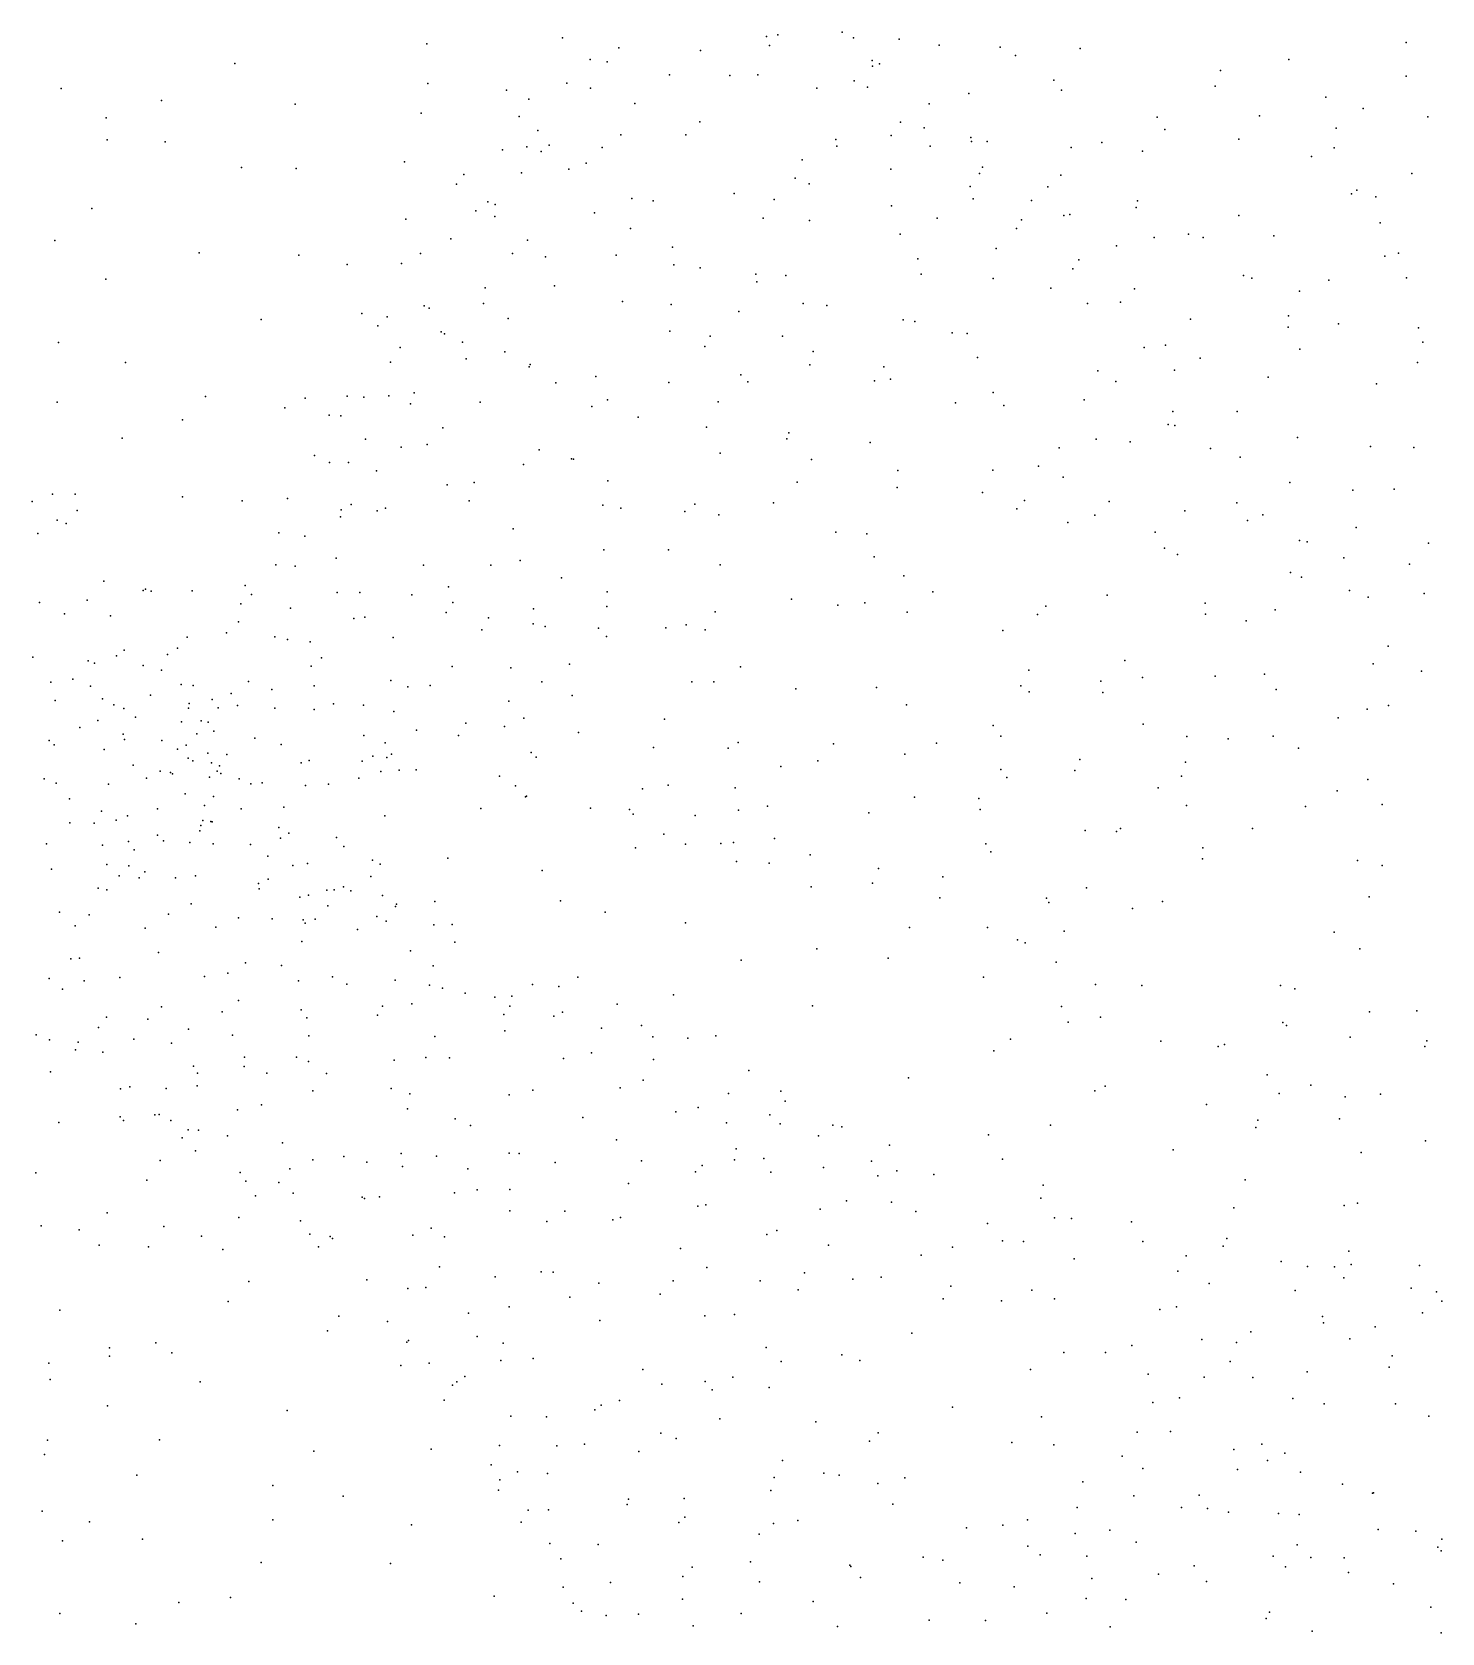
# Model space of a CAD drawing. Header units: metres. Extents: x -23.9 to 23.9, y -27.4 to 27.4.
# Drawn here: x -13.76 to -9.15, y -15.71 to -10.48 of the extents above; entities that cross this region are included whole.
import ezdxf

# ---------------------------------------------------------------- set-up
doc = ezdxf.new("R2010")
doc.units = ezdxf.units.M

msp = doc.modelspace()

# ---------------------------------------------------------------- linework, layer by layer
for p in [(-12.0265, -10.5027, -3.5858), (-11.3595, -10.4987, -15.1912), (-11.3235, -10.4926, 16.5256), (-11.1131, -10.4836, 17.3248), (-11.076, -10.5021, -10.7449), (-10.9271, -10.507, 17.498), (-12.469, -10.5223, 14.2532), (-11.8425, -10.5353, -13.7159), (-11.5758, -10.5436, -15.0051), (-11.3501, -10.5276, 15.053), (-10.796, -10.5265, -10.3391), (-10.5969, -10.5333, 17.5784), (-10.336, -10.5377, -3.6512), (-9.2718, -10.5174, -9.3619), (-13.0956, -10.5865, -4.3447), (-11.9357, -10.5736, -12.1961), (-11.8798, -10.5814, -11.8824), (-11.0155, -10.577, -15.3852), (-11.0136, -10.5955, 16.9504), (-10.9913, -10.588, 15.8522), (-10.5474, -10.56, -10.0201), (-9.878, -10.6093, -15.6136), (-9.6544, -10.5728, -9.4615), (-12.4654, -10.6512, -3.9396), (-12.0119, -10.6503, -13.4714), (-11.677, -10.6234, -11.3853), (-11.4795, -10.6258, -11.1138), (-11.3878, -10.6239, -3.2948), (-11.0739, -10.643, 15.6066), (-11.0307, -10.6632, 16.6059), (-10.4218, -10.6408, -15.6465), (-9.8951, -10.6599, -3.9871), (-9.2714, -10.6275, -15.4876), (-13.663, -10.6684, 14.5758), (-13.3354, -10.7069, -4.5487), (-12.2088, -10.6731, -3.7713), (-12.136, -10.7033, -12.9828), (-11.9345, -10.6667, -13.9461), (-11.1954, -10.6665, 15.2859), (-10.6997, -10.6848, 17.2235), (-10.3965, -10.6731, 17.4773), (-9.5335, -10.6958, -9.2774), (-13.5155, -10.7641, 14.3831), (-12.8983, -10.719, -4.2573), (-12.488, -10.7488, 14.146), (-12.1674, -10.7599, -12.7427), (-11.7894, -10.7173, -3.4993), (-10.8291, -10.7183, -10.114), (-10.0845, -10.762, 17.4044), (-9.7506, -10.7578, 17.3916), (-9.4119, -10.7338, 17.3865), (-9.2014, -10.7604, -9.0684), (-12.1063, -10.8056, -12.2333), (-11.8354, -10.8192, -14.8483), (-11.6236, -10.8191, -11.0303), (-11.5782, -10.7764, 14.5078), (-10.9224, -10.7777, -3.4973), (-10.8451, -10.796, 16.2647), (-10.0594, -10.8016, -15.7536), (-9.5005, -10.7978, -15.637), (-13.5131, -10.8353, -4.7436), (-13.3231, -10.8424, 14.2279), (-12.2214, -10.8682, -13.5673), (-12.1422, -10.8585, -13.8917), (-12.0698, -10.8526, -14.2001), (-11.8969, -10.8606, -11.3518), (-11.1338, -10.8342, -15.4718), (-11.1307, -10.8563, 14.8848), (-10.9533, -10.8211, 15.2033), (-10.8258, -10.8561, 15.9823), (-10.6927, -10.8276, -9.835), (-10.6907, -10.8407, -3.6124), (-10.6401, -10.8415, 16.6281), (-10.3652, -10.8605, -3.7565), (-10.265, -10.8441, 17.2275), (-10.1322, -10.8729, -9.3539), (-9.8177, -10.8338, -9.2461), (-9.5064, -10.8621, -9.0853), (-12.5422, -10.9075, -4.0819), (-12.0959, -10.8742, -11.9687), (-11.9487, -10.9118, -3.6776), (-11.244, -10.9005, -10.3995), (-10.6545, -10.9246, 16.1772), (-9.5807, -10.8898, -4.3), (-13.0745, -10.9263, -4.4484), (-12.8954, -10.9297, 14.1532), (-12.3481, -10.9486, -13.3525), (-12.1597, -10.943, 14.0944), (-12.0052, -10.9316, -14.6598), (-11.2664, -10.9606, -3.4534), (-10.9545, -10.9317, -9.9791), (-10.6647, -10.9456, 15.7613), (-10.3988, -10.951, 16.8016), (-9.2532, -10.946, -4.5844), (-12.3723, -10.98, -12.9251), (-11.8002, -11.0269, 14.2328), (-11.4656, -11.0108, -10.5391), (-11.2211, -10.9796, 14.6061), (-10.6956, -10.9875, -15.7807), (-10.6858, -11.0278, -9.6075), (-10.442, -10.9887, 16.4885), (-9.4503, -11.0121, -15.7413), (-9.4326, -11.0004, -8.8951), (-9.3705, -11.0222, 17.2005), (-13.5623, -11.06, -4.8966), (-12.3089, -11.0675, -3.9796), (-12.2701, -11.0378, -12.2664), (-12.2464, -11.0471, -14.277), (-11.9213, -11.0739, -11.0664), (-11.7305, -11.0352, -10.8635), (-11.3349, -11.0302, -15.4384), (-10.9515, -11.051, -3.5801), (-10.495, -11.0337, 16.0074), (-10.3693, -11.0789, 16.2596), (-10.1535, -11.0569, -9.1662), (-10.1491, -11.0348, 16.8865), (-12.5378, -11.0946, 13.9873), (-12.2475, -11.0856, -12.0103), (-11.8043, -11.1255, -15.1657), (-11.3712, -11.0909, 14.4206), (-11.2199, -11.0987, -10.0911), (-10.8029, -11.0913, 15.1417), (-10.5437, -11.125, 15.513), (-10.5276, -11.0965, -9.4097), (-10.3889, -11.0829, -15.947), (-9.8183, -11.0827, -8.9621), (-9.3567, -11.107, -8.6865), (-13.6829, -11.164, 14.1486), (-12.3901, -11.1584, -12.4464), (-12.1404, -11.1635, -11.3946), (-11.6672, -11.1859, -10.5601), (-10.9242, -11.1439, 14.8924), (-10.2173, -11.182, 16.0772), (-10.0941, -11.155, -3.9953), (-9.9822, -11.1441, -15.9208), (-9.9349, -11.155, 16.7527), (-9.7037, -11.1492, 16.8979), (-13.2124, -11.205, 13.9807), (-12.887, -11.2125, 14.0117), (-12.4898, -11.2064, -12.7602), (-12.189, -11.2063, 13.9136), (-12.0813, -11.2182, -3.8773), (-11.8512, -11.2123, -3.7173), (-10.8664, -11.2239, -15.8007), (-10.6107, -11.1908, -3.7656), (-10.3406, -11.228, 15.7192), (-9.3411, -11.2159, -15.8279), (-9.2965, -11.2058, -4.6072), (-13.517, -11.2905, 13.9663), (-12.7287, -11.2428, -4.3472), (-12.552, -11.2397, -13.0414), (-11.6629, -11.2441, 14.1695), (-11.5771, -11.254, -10.3394), (-11.3953, -11.2746, -15.5095), (-11.297, -11.2781, -9.9406), (-10.8554, -11.2746, -3.6961), (-10.6201, -11.2888, 15.2114), (-10.3599, -11.2564, -9.0931), (-9.8033, -11.2783, -8.643), (-9.7751, -11.2874, 16.5617), (-9.2708, -11.2859, -8.3575), (-12.2787, -11.3187, -4.0463), (-12.0521, -11.3119, -10.9245), (-11.3919, -11.2989, -3.6217), (-10.4319, -11.3201, -16.0998), (-10.1589, -11.3223, -16.0522), (-9.6204, -11.3302, -8.4665), (-9.5244, -11.2935, 16.6926), (-12.4776, -11.3773, -12.1652), (-12.4609, -11.3858, -4.2151), (-12.2837, -11.3701, -11.37), (-11.8306, -11.3636, -10.5252), (-11.6712, -11.3738, -3.6679), (-11.2401, -11.37, 14.3152), (-11.1627, -11.3771, -9.6275), (-10.3121, -11.3705, -3.9705), (-10.2046, -11.3654, -8.8024), (-13.0096, -11.4222, 13.8496), (-12.6811, -11.4022, 13.8695), (-12.629, -11.4433, -13.5682), (-12.599, -11.4139, -12.6165), (-12.203, -11.4185, -14.8908), (-11.4509, -11.3965, 14.1866), (-10.9139, -11.4236, 14.5994), (-10.8756, -11.4287, -9.3087), (-9.976, -11.4217, 16.0467), (-9.6566, -11.4469, -4.3627), (-9.6556, -11.4106, -15.9964), (-9.4924, -11.4361, 16.4397), (-13.672, -11.4976, 13.8786), (-12.4223, -11.4629, -11.6374), (-12.4115, -11.469, -14.4978), (-12.353, -11.4964, 13.7454), (-11.6754, -11.4609, -10.1777), (-11.5435, -11.4767, -15.5078), (-11.3076, -11.4771, -15.6501), (-10.7538, -11.4657, -15.9732), (-10.7046, -11.4681, 14.8529), (-9.2311, -11.4493, -8.0905), (-9.2174, -11.4965, -15.9454), (-12.5555, -11.5133, -14.1545), (-12.3402, -11.5502, -11.1865), (-12.214, -11.5279, -10.9273), (-11.5618, -11.5103, -9.9607), (-11.2077, -11.5268, -3.7253), (-10.6708, -11.5464, -8.9642), (-10.127, -11.5137, -8.5258), (-10.057, -11.5063, -4.143), (-9.9443, -11.5485, -8.3145), (-9.6192, -11.5189, -8.1654), (-13.4531, -11.5628, -5.2204), (-12.5874, -11.5621, -4.4805), (-12.1346, -11.5763, -4.0676), (-12.1316, -11.5696, -10.659), (-11.4433, -11.6026, -9.6775), (-11.2182, -11.5702, -9.4299), (-10.9771, -11.5766, -15.8894), (-10.2785, -11.5902, 15.2494), (-10.0278, -11.5875, 15.6333), (-9.2352, -11.5631, 16.4298), (-12.0483, -11.6295, -10.4368), (-11.9173, -11.6085, 13.8058), (-11.6787, -11.628, 13.9204), (-11.421, -11.6257, 14.0588), (-11.0074, -11.6223, 14.2594), (-10.9547, -11.6169, -9.1121), (-10.2191, -11.6245, -16.0966), (-9.722, -11.6111, 16.0473), (-9.3685, -11.6324, -7.8822), (-13.6757, -11.6917, -5.2975), (-13.1918, -11.6738, -5.1404), (-12.8657, -11.679, 13.6826), (-12.7294, -11.673, -4.7061), (-12.6751, -11.6759, -12.1461), (-12.5934, -11.6716, -11.7784), (-12.5227, -11.6973, -14.3246), (-12.5104, -11.662, -11.4214), (-12.295, -11.6922, -4.3146), (-11.93, -11.7061, -15.3357), (-11.8787, -11.685, -3.9182), (-11.5175, -11.6916, -15.6196), (-10.7434, -11.6946, 14.395), (-10.6199, -11.6607, -3.9303), (-10.5848, -11.7028, -8.6459), (-10.3231, -11.6843, -4.0813), (-13.2667, -11.7503, 13.5815), (-12.9327, -11.711, -4.9283), (-12.7879, -11.7345, -12.9539), (-12.7495, -11.7365, -13.7388), (-11.7793, -11.7414, -9.9209), (-10.034, -11.7224, 15.3514), (-9.8234, -11.7225, 15.6691), (-13.4632, -11.8102, -5.3782), (-12.6692, -11.8133, -14.0618), (-12.4166, -11.7761, -10.9697), (-11.5559, -11.7738, -9.543), (-11.2933, -11.8114, -15.8048), (-11.2874, -11.7919, -3.8565), (-10.2835, -11.8134, -8.1826), (-10.0482, -11.7649, -8.098), (-10.0269, -11.7684, -4.2543), (-9.627, -11.8078, -16.1059), (-12.836, -11.8663, -13.3167), (-12.5529, -11.8396, -11.1802), (-12.4684, -11.8301, -14.5253), (-12.1022, -11.8477, 13.5576), (-11.511, -11.8592, -9.1642), (-11.0217, -11.8234, -3.8622), (-10.405, -11.841, -16.0846), (-10.1726, -11.8217, 14.9415), (-9.9105, -11.8435, -7.8285), (-9.388, -11.8375, -4.6738), (-9.2466, -11.8401, 16.1289), (-12.7866, -11.8893, -11.9945), (-12.7249, -11.8893, -11.7064), (-12.6337, -11.9162, -4.8504), (-12.1536, -11.8962, -10.1946), (-11.9969, -11.8774, -4.2487), (-11.9896, -11.8788, -10.0025), (-11.2127, -11.879, -8.7752), (-10.931, -11.9149, -15.9885), (-10.6208, -11.9143, -4.0237), (-10.472, -11.9008, 14.4336), (-9.8134, -11.8719, -4.3949), (-12.4025, -11.9624, -10.6083), (-12.314, -11.9545, -4.6235), (-11.8784, -11.9487, -9.6918), (-11.2594, -11.9531, 13.8927), (-10.9331, -11.9709, -8.3673), (-10.3919, -11.9369, -4.1417), (-9.6515, -11.9542, 15.4602), (-13.7579, -12.0166, 0.2073), (-13.6914, -11.9928, -0.5407), (-13.6172, -11.9922, -5.5585), (-13.2669, -12.001, 13.4011), (-13.0721, -12.0144, -5.3577), (-12.9233, -12.0066, -12.7302), (-12.3311, -12.0139, 13.485), (-11.3371, -12.0213, -8.5801), (-10.655, -11.9867, -16.0434), (-10.5182, -12.0133, -7.9553), (-10.2413, -12.0164, -7.7419), (-9.824, -12.0208, -7.5498), (-9.4456, -11.9797, -7.4175), (-9.3104, -11.9758, 15.9315), (-13.6105, -12.0456, -0.8522), (-12.7503, -12.0667, -11.266), (-12.7485, -12.0438, -14.0066), (-12.7164, -12.0264, -5.0653), (-12.6311, -12.0472, 13.4468), (-12.604, -12.0385, -14.295), (-11.8939, -12.029, -15.4751), (-11.8352, -12.0384, -9.3027), (-11.6268, -12.0494, -4.1691), (-11.5943, -12.0254, -8.8077), (-11.5155, -12.06, 13.7262), (-10.5427, -12.0405, 14.1975), (-10.2881, -12.0608, 14.4361), (-9.994, -12.0466, 14.7566), (-9.7395, -12.0601, -16.0947), (-13.7391, -12.1209, 0.8043), (-13.6755, -12.077, 13.4207), (-13.6461, -12.0885, -0.2115), (-12.9524, -12.1185, -12.3767), (-12.1876, -12.1063, -15.157), (-11.1338, -12.1172, -15.944), (-11.0327, -12.1223, -4.0502), (-10.3767, -12.0854, -16.0773), (-10.0914, -12.1167, -4.3521), (-9.7895, -12.0788, 15.0002), (-9.4351, -12.1013, 15.4897), (-12.867, -12.1301, -11.6113), (-11.8907, -12.1748, -8.9813), (-11.6799, -12.1741, -15.7225), (-10.061, -12.1684, -7.4787), (-9.6204, -12.1438, -7.3036), (-9.5954, -12.1488, 15.1517), (-9.1991, -12.1531, -7.0885), (-12.9615, -12.2235, -11.9296), (-12.8991, -12.2276, 13.2837), (-12.7648, -12.2016, -5.3352), (-12.4801, -12.224, 13.3383), (-12.2605, -12.224, -4.9277), (-12.1642, -12.2092, -9.4792), (-11.5109, -12.2233, -8.3008), (-11.0084, -12.1975, -7.9604), (-10.018, -12.1893, -16.0832), (-9.4757, -12.2008, -16.0795), (-9.2613, -12.2213, -4.8656), (-13.5233, -12.2768, 0.1192), (-12.0295, -12.2654, -4.7815), (-10.9114, -12.2598, -15.9868), (-9.6497, -12.2484, 14.8745), (-9.6139, -12.2633, -4.6352), (-13.3952, -12.3069, -6.0578), (-13.3877, -12.3025, -0.8338), (-13.3687, -12.3098, -1.25), (-13.2356, -12.3086, 13.1835), (-13.0625, -12.2912, -12.5659), (-13.0413, -12.3201, -13.2042), (-12.7622, -12.3135, -10.8411), (-12.6881, -12.3139, -14.2507), (-12.5182, -12.3209, -14.6325), (-12.3984, -12.2949, -9.7838), (-11.8806, -12.3115, -8.5127), (-11.2788, -12.3358, -4.3221), (-10.8174, -12.3117, 13.8372), (-10.2479, -12.3221, -16.0729), (-9.4565, -12.3075, -7.0263), (-9.3956, -12.3285, 15.0901), (-9.2126, -12.317, -6.8968), (-13.7334, -12.3467, 13.2339), (-13.6518, -12.3838, -6.1989), (-13.5778, -12.3383, 1.0227), (-13.0763, -12.3508, -12.9435), (-12.9141, -12.3645, -5.7253), (-12.4059, -12.3785, -9.5357), (-12.3844, -12.3459, -5.1935), (-12.1209, -12.3674, -8.8663), (-11.8818, -12.3598, 13.3536), (-11.5271, -12.3769, -4.5153), (-11.1277, -12.355, 13.6334), (-11.0393, -12.3473, -7.702), (-10.9003, -12.3779, -4.2527), (-10.4757, -12.3859, -7.4034), (-10.4482, -12.3581, 14.0048), (-9.9276, -12.3487, -4.5165), (-9.9268, -12.3843, 14.4302), (-9.6994, -12.3699, -16.0727), (-13.5019, -12.3894, 0.7551), (-13.0839, -12.4096, -5.968), (-12.7077, -12.3983, -5.5683), (-12.6711, -12.3947, -10.3335), (-12.289, -12.4351, 13.2101), (-12.2675, -12.3959, -9.1121), (-12.122, -12.4165, -15.2665), (-12.0824, -12.4248, -8.5932), (-11.9082, -12.4304, -8.1864), (-11.6892, -12.4293, -15.7403), (-11.622, -12.4195, -7.9843), (-11.5598, -12.4357, 13.4025), (-10.5888, -12.4376, -16.0493), (-9.7944, -12.4057, -7.0712), (-13.2515, -12.459, -6.2152), (-13.1235, -12.4458, -12.3389), (-12.9651, -12.4586, -13.7411), (-12.9235, -12.4671, -10.9522), (-12.8499, -12.475, -13.998), (-12.5792, -12.4605, -9.7342), (-11.8822, -12.4573, -4.9037), (-9.3302, -12.4887, -6.746), (-13.7558, -12.5244, 3.4032), (-13.5748, -12.5363, -1.9403), (-13.5539, -12.5448, 1.6464), (-13.4825, -12.5201, 1.3045), (-13.4568, -12.5025, 13.0165), (-13.3159, -12.5161, 0.1084), (-13.2825, -12.4959, -0.5759), (-12.8127, -12.5275, -10.1594), (-10.1897, -12.5352, -4.4939), (-13.6246, -12.5968, 2.6011), (-13.395, -12.5524, 1.0364), (-13.3349, -12.567, -1.4633), (-12.8461, -12.5541, -5.9517), (-12.3867, -12.555, -14.9879), (-12.1945, -12.5593, -8.4046), (-12.0036, -12.5478, -5.1265), (-11.4446, -12.5569, -4.6896), (-10.5037, -12.5669, 13.8148), (-10.1327, -12.591, 14.0005), (-9.8948, -12.5872, 14.226), (-9.734, -12.58, -6.8311), (-9.3791, -12.5469, -16.0297), (-9.2219, -12.571, 14.9382), (-13.6967, -12.6066, 3.9403), (-13.5672, -12.6195, 1.9257), (-13.3708, -12.6494, -6.6145), (-13.2708, -12.6139, 0.4373), (-13.2313, -12.6171, -0.2737), (-13.1079, -12.6439, -11.1817), (-13.0511, -12.6038, -13.5475), (-12.975, -12.6305, -10.404), (-12.8363, -12.6188, 12.9794), (-12.5866, -12.6006, -14.5923), (-12.531, -12.6221, 13.0204), (-12.4583, -12.6172, -8.9103), (-12.0931, -12.6053, -8.028), (-11.9945, -12.6497, -15.436), (-11.6038, -12.6055, -7.645), (-11.5318, -12.6053, -15.8039), (-11.2641, -12.6282, 13.3497), (-11.0012, -12.6241, 13.4974), (-10.5301, -12.6181, -7.1491), (-10.5029, -12.6383, -4.4445), (-10.2684, -12.6029, -7.0503), (-10.2625, -12.64, -16.0621), (-9.696, -12.6308, -4.7324), (-13.6828, -12.6666, 12.8366), (-13.5282, -12.6613, 3.4185), (-13.4911, -12.6808, 3.0742), (-13.4586, -12.6929, 2.1325), (-13.2466, -12.6911, -12.2612), (-13.2452, -12.6764, -1.1937), (-13.1694, -12.6629, -11.6704), (-13.1499, -12.6899, 12.8461), (-13.0874, -12.6823, -10.748), (-12.9649, -12.6909, -13.8645), (-12.8368, -12.6957, -9.6655), (-12.7741, -12.6771, -14.2423), (-12.6761, -12.6816, -9.2835), (-12.5766, -12.7025, -5.9094), (-12.2011, -12.6684, -15.208), (-10.9031, -12.6801, -7.2418), (-9.3993, -12.6949, 14.6106), (-9.3289, -12.6824, -6.5113), (-13.6022, -12.7547, 4.7935), (-13.5434, -12.732, 4.2145), (-13.4198, -12.7213, 2.7638), (-13.2702, -12.7358, -12.5692), (-13.2055, -12.7325, -0.6135), (-13.183, -12.7366, -0.0318), (-12.3417, -12.7403, -5.7297), (-12.2153, -12.7509, -7.836), (-12.1525, -12.7244, 12.9507), (-11.6933, -12.7268, -15.6581), (-10.6202, -12.7479, 13.6124), (-10.1299, -12.7434, -6.8197), (-9.4937, -12.7233, -4.8632), (-13.702, -12.7969, 5.8138), (-13.4604, -12.7762, -2.0368), (-13.4562, -12.7942, -6.859), (-13.3341, -12.797, 3.5608), (-13.2196, -12.7755, -13.0124), (-13.1641, -12.7666, 0.2123), (-13.03, -12.7897, -6.5057), (-12.6749, -12.7809, -8.9622), (-12.6045, -12.8043, -7.3143), (-12.5025, -12.7637, -8.5588), (-12.3659, -12.7805, -7.6204), (-11.9741, -12.7713, -5.4048), (-11.4523, -12.8039, -7.339), (-10.8051, -12.8062, -4.6298), (-10.5948, -12.7832, -16.0424), (-9.9881, -12.7842, -4.7218), (-9.8523, -12.7914, -6.6328), (-9.7064, -12.7827, -16.0211), (-13.6854, -12.8114, -6.9516), (-13.5222, -12.826, 12.656), (-13.2826, -12.8254, -10.8692), (-13.2552, -12.8126, 1.8113), (-13.2476, -12.8547, -10.3513), (-13.1841, -12.8387, 1.171), (-13.1219, -12.8431, 0.6745), (-12.9444, -12.8096, -7.1306), (-12.6455, -12.8476, -7.0445), (-12.5991, -12.8521, -6.1655), (-12.5839, -12.8418, -14.7136), (-12.1281, -12.8358, -7.4223), (-12.1122, -12.8512, -5.6694), (-11.7288, -12.8194, 13.034), (-11.4847, -12.8225, -5.0398), (-11.1413, -12.8075, -4.8243), (-10.9083, -12.842, 13.3821), (-10.3366, -12.8585, -4.6416), (-9.6228, -12.8215, -6.4852), (-13.4282, -12.8776, -7.1975), (-13.3396, -12.8975, -10.6311), (-13.3057, -12.901, -7.464), (-13.2988, -12.9059, -11.6637), (-13.2327, -12.8632, -11.1819), (-13.1715, -12.8704, 2.7435), (-13.1537, -12.8974, 3.4271), (-13.1463, -12.8798, 2.0337), (-13.1411, -12.9047, -0.412), (-12.8797, -12.8703, -6.7454), (-12.8527, -12.8626, -7.6627), (-12.6798, -12.8646, -7.8436), (-12.6193, -12.8981, -6.4309), (-12.5594, -12.8935, 12.6837), (-12.5038, -12.8924, -6.8474), (-11.3136, -12.8818, -15.8221), (-11.1929, -12.8633, -7.1517), (-10.5949, -12.8911, -6.8506), (-10.353, -12.8949, -6.7377), (-9.9918, -12.8682, 13.8663), (-13.7183, -12.9223, 6.4441), (-13.6789, -12.9367, -2.2156), (-13.5078, -12.9396, 6.0044), (-13.3846, -12.9201, 5.0611), (-13.179, -12.9172, -13.3918), (-13.0812, -12.9223, 2.4506), (-13.0438, -12.938, 1.6082), (-13.0068, -12.9354, -9.3497), (-12.8653, -12.944, 12.5768), (-12.79, -12.94, -8.7584), (-12.6915, -12.92, -8.1641), (-12.2312, -12.9137, -6.9061), (-12.1797, -12.945, -6.2708), (-11.7649, -12.9551, -5.4788), (-11.6808, -12.9432, -7.2151), (-11.4627, -12.9519, 13.0059), (-10.5752, -12.9178, -4.6709), (-10.0815, -12.9513, -6.5486), (-10.0056, -12.9134, -16.0241), (-9.4965, -12.9613, -5.0102), (-9.3971, -12.9244, -15.9833), (-13.6352, -12.9878, -7.6999), (-13.2581, -12.9715, -7.9529), (-13.195, -13.009, 4.7595), (-13.165, -12.9796, 4.2912), (-12.9353, -13.0144, 3.0017), (-12.1468, -12.9812, -15.245), (-12.1441, -12.9782, -6.6617), (-11.3573, -13.0111, -7.0245), (-10.8768, -12.9818, -4.8872), (-10.6668, -12.9861, 13.4049), (-9.9887, -13.0095, -4.8616), (-9.6006, -13.0125, 14.0321), (-9.3499, -13.0056, 14.2984), (-13.634, -13.0663, 6.7217), (-13.5553, -13.067, -10.6614), (-13.5306, -13.0275, 12.4311), (-13.4831, -13.0566, -10.233), (-13.4458, -13.0427, -8.2178), (-13.3478, -13.0203, -1.8175), (-13.2007, -13.0581, -8.5419), (-13.1743, -13.0616, -1.4116), (-13.1695, -13.0629, 5.125), (-13.0748, -13.0201, 0.3606), (-12.6059, -13.0425, 12.4943), (-12.293, -13.0195, 12.619), (-11.935, -13.0174, -6.299), (-11.8068, -13.0224, -6.0434), (-11.7953, -13.038, -6.7209), (-11.5928, -13.0419, -5.6756), (-11.4515, -13.0242, -5.2709), (-11.0264, -13.0333, -6.8731), (-10.6622, -13.0224, -16.0247), (-13.3478, -13.1062, 6.1702), (-13.2101, -13.0922, 5.5624), (-13.2067, -13.0746, -9.4354), (-12.9518, -13.0811, 0.9852), (-12.9466, -13.1156, 4.2692), (-12.9195, -13.0993, 3.9447), (-12.7639, -13.1135, 2.5069), (-11.6956, -13.1024, -6.4903), (-11.3342, -13.1168, -5.5049), (-10.3192, -13.0903, -6.4882), (-10.2178, -13.0939, -16.0151), (-10.2042, -13.0843, 13.5844), (-9.7732, -13.0841, -6.2404), (-13.7111, -13.1348, -8.5387), (-13.5278, -13.1388, -8.742), (-13.4425, -13.1263, 6.5111), (-13.4248, -13.1535, -9.7627), (-13.3284, -13.1242, -12.9928), (-13.2431, -13.1297, 12.3124), (-13.1662, -13.1349, -8.9435), (-13.0448, -13.1364, -0.1666), (-12.7398, -13.1428, 3.2646), (-11.7875, -13.1474, 12.7453), (-11.624, -13.1356, -6.2429), (-11.5094, -13.1328, -15.6901), (-11.4679, -13.13, -6.5886), (-11.217, -13.1701, -6.5686), (-10.6439, -13.134, -6.5811), (-10.6276, -13.1601, -4.9639), (-9.9356, -13.147, -15.9901), (-13.694, -13.2166, -10.3147), (-13.5132, -13.2019, 12.236), (-13.4418, -13.206, -11.4968), (-12.9881, -13.175, 5.0048), (-12.906, -13.2049, 0.5324), (-12.8582, -13.1987, 4.5086), (-12.6461, -13.1882, 2.9907), (-12.621, -13.2011, 2.7162), (-12.3999, -13.1811, 12.4218), (-12.092, -13.2219, -15.2227), (-11.4581, -13.1922, 12.8121), (-11.3511, -13.1976, -6.3599), (-10.9943, -13.2154, 13.0496), (-9.9366, -13.1828, 13.6563), (-9.4301, -13.1887, 14.0446), (-9.3497, -13.2055, -6.0857), (-13.4732, -13.2392, -12.4885), (-13.4077, -13.2452, -12.7958), (-13.3901, -13.2258, -9.2595), (-13.2897, -13.245, -13.3345), (-13.2239, -13.2392, -13.592), (-13.0189, -13.2643, -14.0159), (-12.9869, -13.2501, -0.4488), (-12.7414, -13.2753, 12.1891), (-12.6523, -13.2407, 3.6752), (-11.2138, -13.275, -6.0815), (-11.014, -13.2628, -5.5767), (-10.7845, -13.2426, -5.1555), (-13.5419, -13.2786, -2.0395), (-13.5135, -13.285, 7.1006), (-13.016, -13.2812, -0.9032), (-12.8838, -13.3084, 5.3875), (-12.8555, -13.302, 0.2992), (-12.7949, -13.2858, 4.783), (-12.7715, -13.2845, 1.12), (-12.7173, -13.2881, -14.6313), (-12.6137, -13.3029, 1.8321), (-12.4427, -13.3225, 3.1831), (-12.0323, -13.32, 12.4989), (-10.7943, -13.3103, -6.1715), (-10.4454, -13.3122, -15.9304), (-10.4385, -13.3261, -6.1314), (-10.3158, -13.2783, -4.9413), (-10.0669, -13.3224, -5.0278), (-9.3921, -13.3076, -15.9347), (-13.6681, -13.3573, 12.0648), (-13.5718, -13.3662, -12.2121), (-13.3128, -13.3639, 6.9085), (-13.238, -13.3307, 6.5826), (-13.0837, -13.3763, 6.2825), (-12.9735, -13.3796, 5.9728), (-12.8336, -13.3802, -0.0452), (-12.7917, -13.3371, 5.1174), (-12.6323, -13.3716, 4.5465), (-12.5715, -13.3393, 4.0179), (-12.5679, -13.331, -14.8217), (-11.8871, -13.3579, -15.3427), (-10.1647, -13.3456, 13.4065), (-13.6174, -13.4017, -11.4769), (-13.3888, -13.4093, 12.0023), (-13.1583, -13.4069, -13.782), (-12.8726, -13.3829, 5.69), (-12.8664, -13.3936, -14.3546), (-12.6954, -13.4144, 0.8798), (-12.6016, -13.3872, 1.5833), (-12.4459, -13.3988, 2.2793), (-12.3862, -13.3977, 2.5668), (-11.6241, -13.3918, -15.5339), (-10.8928, -13.4075, -15.8377), (-10.6385, -13.4079, -5.8926), (-10.3881, -13.4197, -5.2119), (-9.507, -13.4229, -6.0833), (-12.8768, -13.4531, 11.9514), (-12.5219, -13.4838, 4.7535), (-12.3773, -13.455, 3.8245), (-11.1959, -13.4771, 12.7387), (-10.5407, -13.4478, -5.5895), (-10.5161, -13.4574, 13.1278), (-9.4225, -13.4768, 13.8394), (-13.6309, -13.5095, -11.7504), (-13.6034, -13.508, 7.8868), (-13.3449, -13.4894, -1.6122), (-13.0611, -13.5229, 11.7818), (-12.9433, -13.5312, -0.4704), (-12.4479, -13.533, 1.7642), (-11.4431, -13.5142, 12.5744), (-10.9624, -13.5075, 12.844), (-10.4142, -13.5202, -5.7962), (-13.7018, -13.5745, 8.2556), (-13.5881, -13.5817, -12.4278), (-13.4712, -13.5707, 11.4965), (-13.1944, -13.5674, -1.2884), (-13.119, -13.557, 6.9744), (-12.8875, -13.5821, -0.1934), (-12.7772, -13.5687, -14.5096), (-12.5725, -13.5794, 5.4579), (-11.9756, -13.5695, -15.2124), (-10.6519, -13.5696, -15.7682), (-13.6585, -13.6088, -12.1478), (-12.7298, -13.5926, 0.4583), (-12.4606, -13.5959, 1.3525), (-12.418, -13.6053, 5.0571), (-12.3442, -13.6224, -14.865), (-12.2465, -13.6348, 4.3906), (-12.1912, -13.6318, 4.09), (-12.1239, -13.5936, 12.2131), (-12.0385, -13.5997, 2.5337), (-11.6636, -13.627, 12.3871), (-10.2855, -13.5937, -5.4001), (-10.1352, -13.5965, -15.7964), (-9.6822, -13.5969, 13.5857), (-9.6357, -13.6083, -15.8028), (-13.335, -13.6665, 7.821), (-13.1375, -13.6833, 7.4398), (-13.0843, -13.6461, 11.4309), (-12.8791, -13.6765, 6.6662), (-12.6302, -13.6939, 11.8406), (-12.6139, -13.6641, 1.0003), (-12.5183, -13.6567, -14.6961), (-12.2173, -13.6921, 4.6338), (-12.198, -13.6641, 1.6763), (-12.0263, -13.6835, 3.8053), (-11.8472, -13.6583, 3.0037), (-11.21, -13.6637, -15.6665), (-10.3974, -13.6652, 13.0634), (-9.3914, -13.6832, -5.16), (-9.2374, -13.6793, -15.7767), (-13.5407, -13.734, -12.7285), (-13.5149, -13.7007, 11.066), (-13.3793, -13.7074, -13.3719), (-13.2467, -13.74, 11.0992), (-12.8603, -13.7026, 11.578), (-12.2141, -13.7453, 12.0335), (-12.0545, -13.697, 1.887), (-11.8984, -13.7363, 2.095), (-11.7678, -13.7271, -15.3111), (-10.3757, -13.7169, -15.7101), (-10.2694, -13.7004, -5.6283), (-9.6749, -13.7176, -5.1974), (-9.6619, -13.7272, -6.2209), (-13.7442, -13.7583, 10.2116), (-13.7011, -13.7743, 9.1719), (-13.6068, -13.7818, -1.9894), (-13.4251, -13.7718, 8.2817), (-13.3023, -13.785, -1.3903), (-13.1036, -13.7592, -13.9463), (-12.8542, -13.7615, 0.12), (-12.4425, -13.7639, 5.6813), (-11.7314, -13.7642, 3.241), (-11.6168, -13.7694, 2.8592), (-11.5256, -13.761, -15.5038), (-10.5633, -13.7725, 12.8933), (-10.0728, -13.7784, -5.3103), (-9.8852, -13.7964, -5.8054), (-9.8652, -13.7896, -15.7053), (-9.4541, -13.7653, 13.6625), (-9.2111, -13.7963, 13.8234), (-9.2047, -13.7772, -6.1942), (-13.6156, -13.8069, 10.0051), (-13.5264, -13.8149, 10.6965), (-13.064, -13.8314, 7.7092), (-12.8944, -13.8314, 7.2158), (-12.8548, -13.8447, -14.3226), (-12.5757, -13.8407, 6.319), (-12.4725, -13.832, 5.9905), (-12.395, -13.8326, 1.345), (-12.0229, -13.8356, 4.7037), (-11.9316, -13.8168, 4.2879), (-11.729, -13.8386, 1.9529), (-10.6178, -13.8107, -15.6364), (-13.6979, -13.8785, -12.1946), (-13.2303, -13.8603, 8.1606), (-13.2182, -13.8828, -0.998), (-13.0655, -13.8616, -0.5186), (-12.9916, -13.8832, -0.2491), (-12.7967, -13.8847, 11.343), (-11.4178, -13.8746, 2.6279), (-10.8964, -13.8984, -15.5628), (-9.7259, -13.889, -5.9691), (-13.4687, -13.9342, 9.5815), (-13.4389, -13.9279, 10.3298), (-13.3205, -13.9329, 8.5311), (-13.2188, -13.9244, -13.7459), (-12.8412, -13.9412, 0.3511), (-12.5849, -13.9334, 11.4902), (-12.5244, -13.9506, -14.5387), (-12.1999, -13.9534, 5.4689), (-12.123, -13.9386, 1.4447), (-11.8383, -13.9313, -15.1442), (-11.763, -13.9059, 12.1264), (-11.4845, -13.9493, 12.2193), (-11.313, -13.9419, -15.4618), (-10.2879, -13.941, -15.5925), (-10.2541, -13.9255, 13.0147), (-9.6864, -13.9493, -5.2936), (-9.5833, -13.9219, 13.4846), (-9.355, -13.9515, -15.6359), (-13.0867, -14.0029, 10.7828), (-13.0092, -13.9865, 8.0552), (-12.5326, -13.9992, 1.0616), (-11.5831, -13.9956, 3.9979), (-11.2996, -13.9744, 2.9834), (-9.9233, -13.9857, -5.4014), (-9.4713, -13.9605, -5.1795), (-13.6709, -14.0442, -2.0003), (-13.4704, -14.0255, -13.2194), (-13.4589, -14.0378, -1.5972), (-13.3572, -14.0187, -1.2979), (-13.3429, -14.0184, 9.8656), (-13.3046, -14.0381, 10.1055), (-12.3765, -14.0318, 6.2374), (-12.3262, -14.0541, -14.6572), (-11.9592, -14.0284, 11.9254), (-11.6559, -14.0099, 1.7619), (-11.4903, -14.045, -15.3185), (-11.3492, -14.019, 3.4378), (-11.3152, -14.0484, 2.0928), (-11.1437, -14.0535, 12.3508), (-11.1141, -14.0587, 2.3682), (-10.4325, -14.0529, 12.8252), (-9.7622, -14.0609, -5.5911), (-9.7564, -14.0366, 13.297), (-9.4896, -14.032, -6.2917), (-13.2675, -14.0938, 9.3892), (-13.2476, -14.0677, 9.0829), (-13.2147, -14.0688, 10.4444), (-13.12, -14.0874, 8.6219), (-12.9405, -14.1104, -14.1274), (-11.8499, -14.1011, 4.9137), (-11.1903, -14.088, 3.2268), (-10.6353, -14.0841, -15.4819), (-9.2084, -14.1044, 13.7795), (-13.2243, -14.1373, -0.72), (-12.8415, -14.1659, 8.1046), (-12.7402, -14.1557, 0.6501), (-12.5527, -14.1455, 7.0799), (-12.4371, -14.1543, 6.7066), (-12.2003, -14.1439, 11.5538), (-12.1674, -14.1455, 5.7715), (-11.4642, -14.1662, 4.1621), (-11.4586, -14.1301, 1.8407), (-11.3688, -14.1614, 3.8988), (-10.9583, -14.1178, 2.6388), (-10.5893, -14.1645, 12.6589), (-10.0325, -14.1335, -15.5073), (-9.4182, -14.1417, 13.567), (-13.7457, -14.2091, -12.4344), (-13.3398, -14.1686, -13.5469), (-13.0783, -14.2077, -0.1556), (-12.9165, -14.196, 8.424), (-12.6643, -14.1741, 10.8883), (-12.5481, -14.1881, -14.3952), (-12.3352, -14.1957, 11.2615), (-12.0502, -14.1753, -14.834), (-11.7685, -14.1695, 1.5671), (-11.5916, -14.2056, 4.6055), (-11.5701, -14.1849, 11.9938), (-11.3461, -14.2066, 12.1311), (-11.1738, -14.191, 3.4707), (-11.0173, -14.1708, 3.0045), (-10.997, -14.2187, -15.2915), (-10.9341, -14.202, 12.4082), (-10.8133, -14.214, 2.4547), (-13.3832, -14.2327, -1.1335), (-13.0604, -14.2362, 9.4978), (-12.9518, -14.2404, 10.3409), (-12.3041, -14.2643, 6.4912), (-12.1978, -14.2625, -14.6607), (-11.811, -14.2429, 11.8084), (-10.4567, -14.2487, -15.4055), (-9.797, -14.2311, -15.4734), (-13.0285, -14.2841, 0.0982), (-12.9056, -14.2749, 9.0555), (-12.6802, -14.2886, 10.5697), (-12.6726, -14.2927, 7.8036), (-12.6234, -14.2867, 0.8341), (-12.3783, -14.2739, 11.0016), (-11.5842, -14.3176, -15.0401), (-11.5585, -14.3132, 1.639), (-11.0989, -14.2998, 12.2444), (-10.9523, -14.3044, 2.1975), (-10.4641, -14.291, 2.755), (-9.4736, -14.3149, -15.4488), (-9.4305, -14.3076, -4.9596), (-13.5131, -14.3388, -1.4383), (-13.0825, -14.3541, -13.8604), (-12.8816, -14.3655, 9.908), (-12.1975, -14.3323, 6.2754), (-12.0772, -14.3671, 5.9418), (-12.0188, -14.3339, 11.3144), (-11.8618, -14.3623, 5.3779), (-11.8369, -14.3544, 11.5697), (-11.1852, -14.3269, 3.8796), (-10.8728, -14.3353, 3.4221), (-10.6385, -14.374, 2.3081), (-10.4203, -14.3553, 12.6671), (-10.3648, -14.3579, 2.3628), (-10.168, -14.369, 12.8278), (-9.834, -14.3234, 13.1435), (-13.7281, -14.3819, -12.6608), (-13.604, -14.3947, -1.673), (-13.328, -14.3842, -0.7736), (-13.2051, -14.4155, -0.3314), (-12.8505, -14.4093, -14.0937), (-12.7847, -14.4161, 8.7874), (-12.7772, -14.4233, 8.4409), (-12.5148, -14.4118, 7.524), (-12.4547, -14.3895, 7.272), (-12.4113, -14.4172, 1.1333), (-11.3593, -14.41, -15.0187), (-11.3266, -14.3964, 4.4434), (-9.8572, -14.4229, 2.4874), (-13.5387, -14.445, -13.1997), (-13.3774, -14.4505, -13.4236), (-13.1351, -14.4593, -0.0484), (-12.8225, -14.4504, 0.7008), (-11.641, -14.4553, 11.8014), (-11.1576, -14.4447, 4.1979), (-10.855, -14.477, -15.0916), (-10.7527, -14.4514, 3.729), (-10.59, -14.4302, 3.4353), (-10.5207, -14.4329, -15.2215), (-10.131, -14.4328, 3.1052), (-9.9897, -14.4794, 2.2834), (-9.8687, -14.4484, -5.328), (-9.4594, -14.4648, -6.218), (-12.4279, -14.5158, 10.3246), (-12.0958, -14.5318, 10.9011), (-11.5547, -14.5172, 5.1309), (-10.3551, -14.4894, 3.3048), (-10.0168, -14.5293, -15.2672), (-9.68, -14.4982, 13.2897), (-9.5942, -14.5145, -4.9863), (-9.5057, -14.516, 2.7559), (-9.4508, -14.5076, 13.5184), (-9.2279, -14.5116, 13.7538), (-13.0499, -14.5633, 0.3549), (-12.6648, -14.5578, 9.239), (-12.4721, -14.583, -14.2568), (-12.2459, -14.5481, -14.4711), (-12.056, -14.5327, -14.6439), (-11.9078, -14.5692, 11.1946), (-11.6645, -14.5614, 1.585), (-11.3807, -14.5615, 1.6897), (-11.2364, -14.5348, 12.029), (-11.0781, -14.5559, -14.9595), (-10.9853, -14.5494, 1.8791), (-10.7578, -14.579, 12.3243), (-9.9149, -14.5698, 3.2464), (-9.4756, -14.5511, 2.9956), (-13.1178, -14.6282, -13.7328), (-12.5305, -14.5861, 10.0596), (-12.0023, -14.6149, 6.2203), (-11.7072, -14.6049, 5.5337), (-11.2571, -14.5909, 4.7636), (-10.7838, -14.6198, 4.2177), (-10.5932, -14.6263, 3.9558), (-10.4941, -14.5921, 3.7209), (-10.4198, -14.6205, 12.5275), (-9.6346, -14.5926, -5.8284), (-9.2559, -14.5848, 2.8433), (-9.1729, -14.5971, 2.4223), (-9.1548, -14.6274, -6.5472), (-13.6674, -14.657, -1.5754), (-12.7565, -14.6771, -14.0187), (-12.3333, -14.6665, 1.3471), (-12.2007, -14.6464, 10.5809), (-11.5612, -14.6757, -14.7204), (-11.4643, -14.6711, 11.8053), (-10.0764, -14.6547, 2.0833), (-10.0215, -14.6458, 12.9355), (-9.5453, -14.6774, 3.267), (-9.2179, -14.6657, 3.0991), (-12.7929, -14.7241, 0.8743), (-12.5976, -14.6942, 8.9253), (-11.9043, -14.6908, 1.5287), (-10.8853, -14.7321, 12.1587), (-9.7783, -14.7277, -5.0986), (-9.5421, -14.6988, 2.1088), (-9.3726, -14.7113, -15.2421), (-13.5048, -14.7799, -0.8942), (-13.3535, -14.7639, -0.4131), (-12.534, -14.761, 8.3493), (-12.5283, -14.7564, 9.38), (-12.3051, -14.7429, 7.5239), (-12.2201, -14.7648, 7.2821), (-11.361, -14.7792, 5.2548), (-10.1673, -14.7723, 12.7517), (-9.9383, -14.7532, 3.5764), (-9.8255, -14.7621, -5.4154), (-9.4551, -14.7511, -4.8156), (-13.7034, -14.8296, -13.1513), (-13.5046, -14.8072, -13.3022), (-13.302, -14.7968, -13.4596), (-12.5536, -14.8372, 1.1943), (-12.4609, -14.8304, 9.6894), (-12.2269, -14.8211, 10.3389), (-12.1214, -14.815, -14.4156), (-11.312, -14.8246, 1.7563), (-11.1144, -14.8032, -14.7223), (-11.0554, -14.8217, 4.8831), (-10.3891, -14.7951, 4.1015), (-10.253, -14.7949, -14.9598), (-9.8468, -14.8246, -15.0409), (-9.3276, -14.8434, 13.6268), (-9.3174, -14.8065, 3.389), (-13.6982, -14.8838, -1.4116), (-13.2088, -14.8907, 0.2139), (-12.3715, -14.8911, 10.0363), (-12.3447, -14.8735, 7.939), (-11.7638, -14.8504, 6.0456), (-11.5598, -14.8897, 11.4479), (-11.47, -14.8763, 5.6011), (-10.4979, -14.8505, -14.8433), (-10.1135, -14.8657, 3.8838), (-9.9312, -14.8763, 1.9437), (-9.7723, -14.8771, 13.1809), (-9.5945, -14.8585, -6.0291), (-12.3851, -14.9023, -14.167), (-11.7021, -14.8986, -14.473), (-11.5379, -14.9177, 1.6977), (-11.3517, -14.9099, -14.5608), (-10.0119, -14.9429, -5.2568), (-9.642, -14.9454, -14.9844), (-13.5113, -14.9693, -0.6937), (-12.9249, -14.9851, 0.8646), (-12.4127, -14.9514, 8.4652), (-11.9203, -14.9825, 6.7326), (-11.8994, -14.967, 10.7503), (-11.8399, -14.9525, 1.6017), (-10.7532, -14.9733, 12.1194), (-10.0986, -14.9587, -14.8503), (-9.5398, -14.963, 3.7619), (-9.3069, -14.9631, -4.5906), (-9.1974, -15.0028, -15.0438), (-12.1951, -15.003, 1.4908), (-12.0784, -15.0057, 7.3191), (-11.5121, -15.0121, 5.9023), (-11.1992, -15.0221, 5.3417), (-10.4624, -15.0058, 4.5519), (-10.1495, -15.0551, 12.7526), (-10.0409, -15.0534, 4.2014), (-13.7075, -15.0817, -1.21), (-13.3415, -15.0805, -13.5127), (-12.2312, -15.0988, 10.018), (-12.0442, -15.0999, -14.1805), (-11.9546, -15.095, 7.0907), (-11.7052, -15.0591, 6.3031), (-11.6553, -15.0758, 11.0617), (-11.0236, -15.0844, 1.8919), (-10.9953, -15.0571, -14.5205), (-10.5593, -15.0886, 4.762), (-10.4215, -15.0966, 12.4237), (-9.7425, -15.0945, -4.8695), (-13.7173, -15.1283, -13.2291), (-12.8375, -15.1171, -13.7585), (-12.4552, -15.1112, 1.3761), (-11.7771, -15.1184, -14.2487), (-11.3077, -15.1479, 11.6011), (-10.1985, -15.1338, -14.6625), (-9.8347, -15.1124, -5.9768), (-9.724, -15.1477, 4.19), (-9.668, -15.1236, -14.7901), (-13.4152, -15.1956, -0.111), (-12.2591, -15.1626, 9.5166), (-12.2304, -15.2109, 8.4445), (-12.1726, -15.185, 8.0246), (-12.0753, -15.19, 7.7048), (-11.3355, -15.2029, 5.9197), (-11.173, -15.1888, 5.5646), (-11.1228, -15.196, 11.7558), (-10.9084, -15.2046, 11.894), (-10.1316, -15.1737, 1.8097), (-9.8225, -15.1774, 1.8078), (-9.6168, -15.1864, -6.3891), (-12.9713, -15.2294, 0.9398), (-12.7419, -15.2642, 1.2085), (-12.235, -15.2447, 8.7409), (-11.3456, -15.246, 1.8271), (-10.9966, -15.2232, 5.3882), (-10.3277, -15.2176, 4.7115), (-10.1611, -15.2637, -5.1132), (-9.9477, -15.2615, -4.9412), (-9.4793, -15.2251, 4.241), (-9.3815, -15.2548, -6.7115), (-9.3787, -15.2535, -4.4088), (-13.7245, -15.3134, -0.9948), (-12.1384, -15.3103, 9.7168), (-12.0717, -15.3085, 10.1), (-11.8148, -15.2916, 10.6104), (-11.8111, -15.2746, 6.9896), (-11.6288, -15.2716, 6.5379), (-10.9479, -15.2904, -14.3184), (-10.3453, -15.3016, -14.4186), (-10.0053, -15.301, -5.8941), (-9.9203, -15.3042, 4.4658), (-13.5706, -15.3477, -13.3586), (-12.9713, -15.3421, -13.6321), (-12.5189, -15.358, -13.8532), (-12.1612, -15.3497, 9.1743), (-11.6465, -15.3504, 1.7452), (-11.6264, -15.3325, -14.0986), (-11.3369, -15.3541, 6.1732), (-11.2574, -15.3437, 11.465), (-10.7066, -15.368, 5.2934), (-10.5887, -15.3587, 12.2044), (-10.5079, -15.342, 1.8203), (-9.8515, -15.3168, -6.2695), (-9.6884, -15.3206, -4.697), (-9.6215, -15.3242, 4.4314), (-13.6589, -15.4101, -0.6645), (-13.3974, -15.4043, 0.1926), (-12.0672, -15.4191, 8.2467), (-11.3839, -15.3888, 11.2132), (-10.352, -15.3864, 4.9686), (-10.2392, -15.3752, -5.4483), (-10.1528, -15.4143, 12.7227), (-9.363, -15.3737, 13.579), (-9.2401, -15.3782, -7.1115), (-9.1549, -15.4047, 4.4452), (-12.0318, -15.4685, 1.6372), (-11.9099, -15.4224, 7.6432), (-10.8491, -15.4633, 1.8704), (-10.7841, -15.4731, 5.515), (-10.5067, -15.4275, -14.2009), (-10.4669, -15.4555, 5.1775), (-10.3139, -15.4605, 12.5263), (-9.7054, -15.4604, -6.8339), (-9.6277, -15.4237, 13.3014), (-9.583, -15.4643, 4.6271), (-9.4738, -15.4662, 1.7383), (-9.1687, -15.4314, 13.8282), (-9.1576, -15.4434, -14.4615), (-13.0095, -15.4812, 1.0278), (-12.5871, -15.4838, 1.3813), (-11.603, -15.4959, 6.8765), (-11.4121, -15.4791, 1.85), (-11.0885, -15.49, 5.8916), (-11.0844, -15.4941, -14.0159), (-10.0798, -15.5189, -6.0773), (-9.9634, -15.4916, 12.944), (-9.666, -15.4952, -4.5108), (-9.4604, -15.5139, -14.2862), (-12.024, -15.562, 9.1912), (-11.8696, -15.5459, 10.314), (-11.6331, -15.527, -13.8879), (-11.3829, -15.5437, 6.5815), (-11.0535, -15.5304, 11.6228), (-10.7291, -15.5474, 12.0226), (-10.5517, -15.5604, 5.4063), (-10.2975, -15.5329, -5.1216), (-9.9231, -15.5428, -4.7613), (-9.313, -15.5502, -7.3934), (-13.2784, -15.6115, 0.6356), (-13.1095, -15.5956, -13.4961), (-12.2496, -15.5908, 1.587), (-11.9907, -15.6135, 8.8666), (-11.6346, -15.6011, 7.1082), (-11.2079, -15.6087, 11.3138), (-10.3161, -15.5983, -13.9638), (-10.1872, -15.6013, 1.7418), (-9.1907, -15.6269, -4.1646), (-13.6674, -15.648, -0.4138), (-13.4185, -15.6816, 0.3637), (-11.9644, -15.6402, -13.8215), (-11.8834, -15.6541, 9.8144), (-11.7778, -15.6501, 7.6838), (-11.4424, -15.6473, -13.7307), (-10.8294, -15.669, -13.7837), (-10.6452, -15.6703, 5.6504), (-10.4449, -15.6469, 12.3558), (-9.7284, -15.6641, -7.1112), (-9.7174, -15.643, 4.9109), (-11.5996, -15.6876, 10.6309), (-11.1284, -15.6903, 6.3053), (-10.2377, -15.6914, 12.6009), (-9.5784, -15.7049, -7.5183), (-9.1575, -15.7111, -14.108)]:
    msp.add_point(p)

doc.saveas('drawing.dxf')
